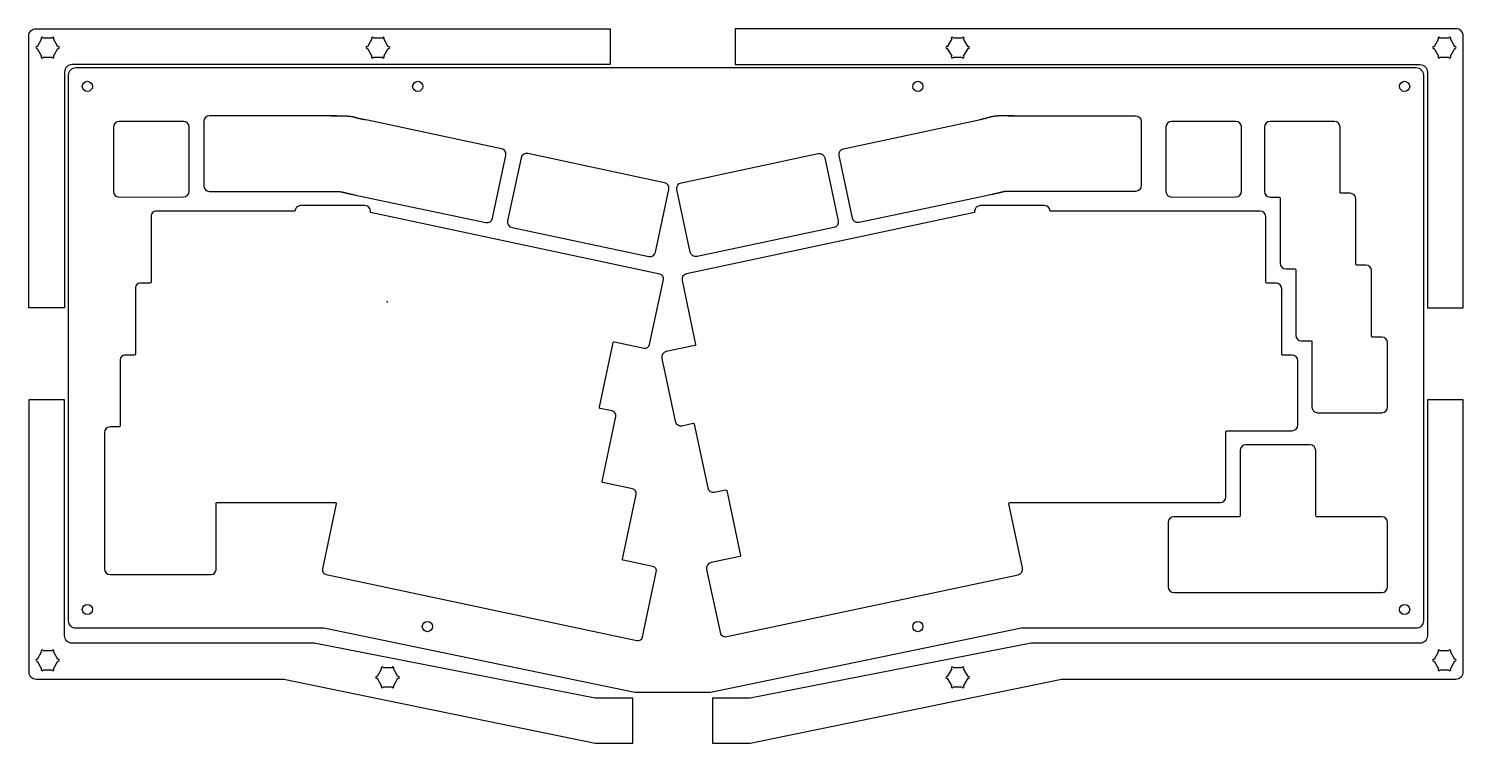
# Model space of a CAD drawing. Header units: centimetres. Extents: x -9.5 to 28.5, y -11.7 to 30.9.
# Drawn here: x -9.5 to 28.52, y -11.7 to 7.23 of the extents above; entities that cross this region are included whole.
import ezdxf

# ---------------------------------------------------------------- set-up
doc = ezdxf.new("R2010")
doc.units = ezdxf.units.CM
doc.header["$MEASUREMENT"] = 0
doc.layers.add('adelheid_hipro_layer_P2_ponoko v5_CASE_LAYER', color=7, linetype='Continuous')
doc.layers.add('adelheid_hipro_layer_P2_ponoko v5_holes', color=7, linetype='Continuous')

msp = doc.modelspace()

# ---------------------------------------------------------------- linework, layer by layer
at = {"layer": 'adelheid_hipro_layer_P2_ponoko v5_CASE_LAYER'}
for p, q in [((-9.299, 7.235), (5.91, 7.235)), ((5.91, 7.235), (5.91, 6.285)), ((28.32, 7.235), (9.221, 7.235)), ((9.221, 7.235), (9.221, 6.285)), ((-9.499, -0.163), (-9.499, 7.035)), ((-9.156, 6.964), (-9.276, 6.756)), ((-8.88, 6.985), (-9.119, 6.985)), ((-8.723, 6.756), (-8.843, 6.964)), ((-0.403, 6.964), (-0.522, 6.756)), ((-0.127, 6.985), (-0.365, 6.985)), ((0.03, 6.756), (-0.089, 6.964)), ((14.965, 6.964), (14.845, 6.756)), ((15.241, 6.985), (15.002, 6.985)), ((15.398, 6.756), (15.278, 6.964)), ((27.864, 6.964), (27.744, 6.756)), ((28.14, 6.985), (27.901, 6.985)), ((28.297, 6.756), (28.177, 6.964)), ((28.52, -0.163), (28.52, 7.035)), ((-9.276, 6.714), (-9.156, 6.506)), ((-9.119, 6.485), (-8.88, 6.485)), ((-8.843, 6.506), (-8.723, 6.714)), ((-0.522, 6.714), (-0.403, 6.506)), ((-0.365, 6.485), (-0.127, 6.485)), ((-0.089, 6.506), (0.03, 6.714)), ((14.845, 6.714), (14.965, 6.506)), ((15.002, 6.485), (15.241, 6.485)), ((15.278, 6.506), (15.398, 6.714)), ((27.744, 6.714), (27.864, 6.506)), ((27.901, 6.485), (28.14, 6.485)), ((28.177, 6.506), (28.297, 6.714)), ((-8.55, 6.085), (-8.55, -0.163)), ((5.91, 6.285), (-8.35, 6.285)), ((-8.244, 6.206), (27.265, 6.206)), ((9.221, 6.285), (27.371, 6.285)), ((27.571, 6.085), (27.571, -0.163)), ((-8.444, -8.452), (-8.444, 6.006)), ((27.465, 6.006), (27.465, -8.452)), ((-7.253, 4.63), (-7.253, 2.925)), ((-5.398, 4.78), (-7.103, 4.78)), ((-5.248, 2.93), (-5.248, 4.63)), ((-4.859, 4.778), (-4.859, 3.073)), ((-1.332, 4.928), (-4.709, 4.928)), ((-1.486, 4.928), (-1.178, 4.928)), ((-0.719, 4.853), (-0.562, 4.82)), ((3.034, 4.055), (-0.641, 4.836)), ((12.093, 4.055), (15.767, 4.836)), ((15.846, 4.853), (15.688, 4.82)), ((16.612, 4.928), (16.304, 4.928)), ((16.458, 4.928), (19.836, 4.928)), ((19.986, 4.778), (19.986, 3.073)), ((20.639, 4.63), (20.639, 2.925)), ((22.494, 4.78), (20.789, 4.78)), ((22.644, 2.93), (22.644, 4.63)), ((23.249, 4.63), (23.249, 2.925)), ((25.104, 4.78), (23.399, 4.78)), ((25.254, 2.9), (25.254, 4.63)), ((2.796, 2.215), (3.149, 3.878)), ((3.549, 3.81), (3.194, 2.142)), ((7.351, 3.155), (3.727, 3.926)), ((7.797, 3.155), (11.421, 3.926)), ((11.599, 3.81), (11.953, 2.142)), ((12.331, 2.215), (11.977, 3.878)), ((-7.103, 2.775), (-5.398, 2.78)), ((-4.709, 2.923), (-1.35, 2.923)), ((-1.4, 2.923), (-1.3, 2.923)), ((-1.017, 2.866), (-0.822, 2.825)), ((-0.919, 2.846), (2.618, 2.099)), ((7.113, 1.315), (7.466, 2.977)), ((8.035, 1.315), (7.681, 2.977)), ((16.045, 2.846), (12.508, 2.099)), ((16.143, 2.866), (15.948, 2.825)), ((16.526, 2.923), (16.426, 2.923)), ((19.836, 2.923), (16.476, 2.923)), ((20.789, 2.775), (22.494, 2.78)), ((23.399, 2.775), (23.641, 2.775)), ((23.666, 2.751), (23.666, 1.02)), ((25.521, 2.875), (25.279, 2.875)), ((25.671, 0.995), (25.671, 2.725)), ((-2.444, 2.399), (-6.129, 2.399)), ((-2.444, 2.399), (-2.444, 2.399)), ((-0.589, 2.549), (-2.294, 2.549)), ((-0.439, 2.363), (-0.439, 2.399)), ((7.225, 0.734), (-0.439, 2.363)), ((15.569, 2.363), (7.931, 0.74)), ((15.569, 2.399), (15.569, 2.363)), ((17.424, 2.549), (15.719, 2.549)), ((23.139, 2.399), (17.574, 2.399)), ((17.574, 2.399), (17.574, 2.399)), ((-6.254, 2.274), (-6.254, 0.519)), ((3.31, 1.964), (6.935, 1.199)), ((11.838, 1.964), (8.213, 1.199)), ((23.289, 0.519), (23.289, 2.249)), ((23.816, 0.87), (24.058, 0.87)), ((24.083, 0.846), (24.083, -0.885)), ((25.938, 0.97), (25.696, 0.97)), ((26.088, -0.91), (26.088, 0.82)), ((-6.278, 0.494), (-6.545, 0.494)), ((6.956, -1.131), (7.321, 0.586)), ((7.816, 0.562), (8.176, -1.131)), ((23.557, 0.494), (23.314, 0.494)), ((-6.67, 0.369), (-6.67, -1.386)), ((23.707, -1.387), (23.707, 0.344)), ((-8.55, -0.163), (-9.499, -0.163)), ((27.571, -0.163), (28.52, -0.163)), ((5.628, -2.796), (5.993, -1.079)), ((6.023, -1.06), (6.808, -1.227)), ((24.233, -1.035), (24.485, -1.035)), ((24.51, -1.06), (24.51, -2.79)), ((26.365, -0.935), (26.112, -0.935)), ((26.515, -2.79), (26.515, -1.085)), ((-6.695, -1.411), (-6.951, -1.411)), ((7.28, -1.5), (7.635, -3.168)), ((8.157, -1.16), (7.396, -1.322)), ((23.984, -1.411), (23.731, -1.411)), ((-7.076, -1.536), (-7.076, -3.291)), ((24.134, -3.266), (24.134, -1.561)), ((-8.55, -2.601), (-9.499, -2.601)), ((-9.499, -2.601), (-9.499, -9.799)), ((-8.55, -8.848), (-8.55, -2.601)), ((28.52, -2.6), (27.571, -2.6)), ((27.571, -2.6), (27.571, -8.848)), ((28.52, -9.798), (28.52, -2.6)), ((5.967, -2.893), (5.647, -2.826)), ((24.66, -2.94), (26.365, -2.94)), ((-7.101, -3.316), (-7.344, -3.316)), ((5.698, -4.758), (6.063, -3.042)), ((7.813, -3.283), (8.108, -3.22)), ((8.137, -3.239), (8.497, -4.932)), ((22.254, -3.416), (23.984, -3.416)), ((-7.494, -3.466), (-7.493, -7.076)), ((22.229, -5.171), (22.229, -3.441)), ((24.46, -3.792), (22.755, -3.792)), ((22.605, -3.942), (22.605, -5.673)), ((24.61, -5.673), (24.61, -3.942)), ((6.502, -4.955), (5.718, -4.788)), ((-4.51, -5.321), (-1.371, -5.321)), ((6.234, -6.82), (6.599, -5.103)), ((8.675, -5.047), (8.97, -4.985)), ((8.999, -5.004), (9.364, -6.721)), ((16.503, -5.321), (18.945, -5.321)), ((18.945, -5.321), (19.218, -5.321)), ((19.218, -5.321), (22.079, -5.321)), ((-4.535, -7.101), (-4.535, -5.346)), ((-1.347, -5.352), (-1.714, -7.078)), ((16.84, -7.054), (16.478, -5.352)), ((22.58, -5.697), (20.85, -5.697)), ((26.365, -5.697), (24.634, -5.697)), ((20.7, -5.847), (20.7, -7.552)), ((26.515, -7.552), (26.515, -5.847)), ((9.345, -6.75), (8.584, -6.912)), ((7.038, -7.016), (6.253, -6.849)), ((6.769, -8.881), (7.134, -7.165)), ((8.468, -7.09), (8.823, -8.758)), ((-7.343, -7.226), (-4.66, -7.226)), ((-1.617, -7.226), (6.621, -8.977)), ((9.001, -8.873), (16.725, -7.231)), ((20.85, -7.702), (26.365, -7.702)), ((-1.68, -8.652), (-8.244, -8.652)), ((6.566, -10.353), (-1.68, -8.652)), ((16.812, -8.652), (8.566, -10.353)), ((27.265, -8.652), (16.812, -8.652)), ((-1.936, -9.048), (-8.35, -9.048)), ((5.51, -10.5), (-1.936, -9.048)), ((17.068, -9.048), (9.621, -10.5)), ((27.371, -9.048), (17.068, -9.048)), ((-9.156, -9.27), (-9.276, -9.477)), ((-8.88, -9.249), (-9.119, -9.249)), ((-8.723, -9.477), (-8.843, -9.27)), ((27.864, -9.27), (27.744, -9.477)), ((28.14, -9.248), (27.901, -9.248)), ((28.297, -9.477), (28.177, -9.27)), ((-9.276, -9.52), (-9.156, -9.727)), ((-9.119, -9.749), (-8.88, -9.749)), ((-8.843, -9.727), (-8.723, -9.52)), ((-0.146, -9.724), (-0.266, -9.931)), ((0.13, -9.702), (-0.109, -9.702)), ((0.287, -9.931), (0.167, -9.724)), ((14.965, -9.724), (14.845, -9.931)), ((15.241, -9.702), (15.002, -9.702)), ((15.398, -9.931), (15.278, -9.724)), ((27.744, -9.52), (27.864, -9.727)), ((27.901, -9.748), (28.14, -9.748)), ((28.177, -9.727), (28.297, -9.52)), ((-9.299, -9.999), (-2.736, -9.999)), ((-2.736, -9.999), (5.51, -11.699)), ((-0.266, -9.974), (-0.146, -10.181)), ((-0.109, -10.202), (0.13, -10.202)), ((0.167, -10.181), (0.287, -9.974)), ((9.621, -11.699), (17.868, -9.998)), ((14.845, -9.974), (14.965, -10.181)), ((15.002, -10.202), (15.241, -10.202)), ((15.278, -10.181), (15.398, -9.974)), ((17.868, -9.998), (28.32, -9.998)), ((6.51, -10.5), (5.51, -10.5)), ((6.51, -11.699), (6.51, -10.5)), ((8.566, -10.353), (6.566, -10.353)), ((8.621, -10.5), (8.621, -11.699)), ((9.621, -10.5), (8.621, -10.5)), ((5.51, -11.699), (6.51, -11.699)), ((8.621, -11.699), (9.621, -11.699))]:
    msp.add_line(p, q, dxfattribs=at)
for points, degree in [([(-9.499, 7.035), (-9.499, 7.145), (-9.41, 7.235), (-9.299, 7.235)], 3), ([(28.52, 7.035), (28.52, 7.145), (28.431, 7.235), (28.32, 7.235)], 3), ([(-8.711, 6.76), (-8.715, 6.76), (-8.719, 6.758), (-8.723, 6.756)], 3), ([(0.043, 6.76), (0.038, 6.76), (0.034, 6.758), (0.03, 6.756)], 3), ([(15.41, 6.76), (15.406, 6.76), (15.402, 6.758), (15.398, 6.756)], 3), ([(28.309, 6.76), (28.305, 6.76), (28.301, 6.758), (28.297, 6.756)], 3), ([(-8.35, 6.285), (-8.46, 6.285), (-8.55, 6.195), (-8.55, 6.085)], 3), ([(-8.444, 6.006), (-8.444, 6.117), (-8.354, 6.206), (-8.244, 6.206)], 3), ([(27.265, 6.206), (27.375, 6.206), (27.465, 6.117), (27.465, 6.006)], 3), ([(27.371, 6.285), (27.481, 6.285), (27.571, 6.195), (27.571, 6.085)], 3), ([(-8.079, 5.706), (-8.079, 5.781), (-8.018, 5.841), (-7.944, 5.841)], 3), ([(-7.944, 5.571), (-8.018, 5.571), (-8.079, 5.632), (-8.079, 5.706)], 3), ([(-7.944, 5.841), (-7.87, 5.841), (-7.809, 5.781), (-7.809, 5.706)], 3), ([(-7.809, 5.706), (-7.809, 5.632), (-7.87, 5.571), (-7.944, 5.571)], 3), ([(0.675, 5.706), (0.675, 5.781), (0.735, 5.841), (0.81, 5.841)], 3), ([(0.81, 5.571), (0.735, 5.571), (0.675, 5.632), (0.675, 5.706)], 3), ([(0.81, 5.841), (0.884, 5.841), (0.945, 5.781), (0.945, 5.706)], 3), ([(0.945, 5.706), (0.945, 5.632), (0.884, 5.571), (0.81, 5.571)], 3), ([(13.931, 5.706), (13.931, 5.781), (13.992, 5.841), (14.066, 5.841)], 3), ([(14.066, 5.571), (13.992, 5.571), (13.931, 5.632), (13.931, 5.706)], 3), ([(14.066, 5.841), (14.14, 5.841), (14.201, 5.781), (14.201, 5.706)], 3), ([(14.201, 5.706), (14.201, 5.632), (14.14, 5.571), (14.066, 5.571)], 3), ([(26.83, 5.706), (26.83, 5.781), (26.891, 5.841), (26.965, 5.841)], 3), ([(26.965, 5.571), (26.891, 5.571), (26.83, 5.632), (26.83, 5.706)], 3), ([(26.965, 5.841), (27.039, 5.841), (27.1, 5.781), (27.1, 5.706)], 3), ([(27.1, 5.706), (27.1, 5.632), (27.039, 5.571), (26.965, 5.571)], 3), ([(-7.103, 4.78), (-7.186, 4.78), (-7.253, 4.713), (-7.253, 4.63)], 3), ([(-5.248, 4.63), (-5.248, 4.713), (-5.316, 4.78), (-5.398, 4.78)], 3), ([(-4.709, 4.928), (-4.792, 4.928), (-4.859, 4.861), (-4.859, 4.778)], 3), ([(-1.332, 4.928), (-1.272, 4.928), (-1.165, 4.927), (-1.041, 4.923), (-0.937, 4.912), (-0.857, 4.892), (-0.793, 4.872), (-0.726, 4.855), (-0.671, 4.843), (-0.641, 4.836)], 5), ([(16.458, 4.928), (16.399, 4.928), (16.291, 4.927), (16.167, 4.923), (16.063, 4.912), (15.983, 4.892), (15.919, 4.872), (15.853, 4.855), (15.797, 4.843), (15.767, 4.836)], 5), ([(19.836, 4.928), (19.919, 4.928), (19.986, 4.861), (19.986, 4.778)], 3), ([(20.789, 4.78), (20.706, 4.78), (20.639, 4.713), (20.639, 4.63)], 3), ([(22.644, 4.63), (22.644, 4.713), (22.576, 4.78), (22.494, 4.78)], 3), ([(23.399, 4.78), (23.316, 4.78), (23.249, 4.713), (23.249, 4.63)], 3), ([(25.254, 4.63), (25.254, 4.713), (25.186, 4.78), (25.104, 4.78)], 3), ([(3.149, 3.878), (3.167, 3.959), (3.115, 4.038), (3.034, 4.055)], 3), ([(3.727, 3.926), (3.646, 3.943), (3.566, 3.891), (3.549, 3.81)], 3), ([(11.421, 3.926), (11.502, 3.943), (11.582, 3.891), (11.599, 3.81)], 3), ([(11.977, 3.878), (11.96, 3.959), (12.012, 4.038), (12.093, 4.055)], 3), ([(-4.859, 3.073), (-4.859, 2.99), (-4.792, 2.923), (-4.709, 2.923)], 3), ([(7.466, 2.977), (7.483, 3.058), (7.432, 3.138), (7.351, 3.155)], 3), ([(7.681, 2.977), (7.664, 3.058), (7.716, 3.138), (7.797, 3.155)], 3), ([(19.986, 3.073), (19.986, 2.99), (19.919, 2.923), (19.836, 2.923)], 3), ([(-7.253, 2.925), (-7.253, 2.842), (-7.186, 2.775), (-7.103, 2.775)], 3), ([(-5.398, 2.78), (-5.316, 2.78), (-5.248, 2.847), (-5.248, 2.93)], 3), ([(-1.35, 2.923), (-1.33, 2.923), (-1.295, 2.923), (-1.253, 2.921), (-1.215, 2.915), (-1.168, 2.903), (-1.104, 2.887), (-1.026, 2.869), (-0.957, 2.854), (-0.919, 2.846)], 5), ([(16.476, 2.923), (16.457, 2.923), (16.421, 2.923), (16.379, 2.921), (16.341, 2.915), (16.294, 2.903), (16.23, 2.887), (16.152, 2.869), (16.084, 2.854), (16.045, 2.846)], 5), ([(20.639, 2.925), (20.639, 2.842), (20.706, 2.775), (20.789, 2.775)], 3), ([(22.494, 2.78), (22.576, 2.78), (22.644, 2.847), (22.644, 2.93)], 3), ([(23.249, 2.925), (23.249, 2.842), (23.316, 2.775), (23.399, 2.775)], 3), ([(23.641, 2.775), (23.655, 2.775), (23.666, 2.764), (23.666, 2.751)], 3), ([(25.279, 2.875), (25.265, 2.875), (25.254, 2.886), (25.254, 2.9)], 3), ([(25.671, 2.725), (25.671, 2.808), (25.603, 2.875), (25.521, 2.875)], 3), ([(-6.129, 2.399), (-6.198, 2.399), (-6.254, 2.343), (-6.254, 2.274)], 3), ([(-2.294, 2.549), (-2.377, 2.549), (-2.444, 2.482), (-2.444, 2.399)], 3), ([(-0.439, 2.399), (-0.439, 2.482), (-0.506, 2.549), (-0.589, 2.549)], 3), ([(15.719, 2.549), (15.636, 2.549), (15.569, 2.482), (15.569, 2.399)], 3), ([(17.574, 2.399), (17.574, 2.482), (17.507, 2.549), (17.424, 2.549)], 3), ([(23.289, 2.249), (23.289, 2.332), (23.222, 2.399), (23.139, 2.399)], 3), ([(2.618, 2.099), (2.699, 2.082), (2.779, 2.134), (2.796, 2.215)], 3), ([(3.194, 2.142), (3.177, 2.061), (3.229, 1.982), (3.31, 1.964)], 3), ([(11.953, 2.142), (11.97, 2.061), (11.919, 1.982), (11.838, 1.964)], 3), ([(12.508, 2.099), (12.427, 2.082), (12.348, 2.134), (12.331, 2.215)], 3), ([(6.935, 1.199), (7.016, 1.182), (7.096, 1.234), (7.113, 1.315)], 3), ([(8.213, 1.199), (8.132, 1.182), (8.052, 1.234), (8.035, 1.315)], 3), ([(23.666, 1.02), (23.666, 0.937), (23.733, 0.87), (23.816, 0.87)], 3), ([(24.058, 0.87), (24.072, 0.87), (24.083, 0.859), (24.083, 0.846)], 3), ([(25.696, 0.97), (25.682, 0.97), (25.671, 0.981), (25.671, 0.995)], 3), ([(26.088, 0.82), (26.088, 0.903), (26.021, 0.97), (25.938, 0.97)], 3), ([(-6.545, 0.494), (-6.614, 0.494), (-6.67, 0.438), (-6.67, 0.369)], 3), ([(-6.254, 0.519), (-6.254, 0.505), (-6.265, 0.494), (-6.278, 0.494)], 3), ([(7.321, 0.586), (7.335, 0.654), (7.292, 0.72), (7.225, 0.734)], 3), ([(7.931, 0.74), (7.85, 0.722), (7.799, 0.643), (7.816, 0.562)], 3), ([(23.314, 0.494), (23.301, 0.494), (23.289, 0.505), (23.289, 0.519)], 3), ([(23.707, 0.344), (23.707, 0.427), (23.639, 0.494), (23.557, 0.494)], 3), ([(5.993, -1.079), (5.996, -1.066), (6.009, -1.057), (6.023, -1.06)], 3), ([(6.808, -1.227), (6.875, -1.241), (6.942, -1.198), (6.956, -1.131)], 3), ([(8.176, -1.131), (8.178, -1.144), (8.17, -1.157), (8.157, -1.16)], 3), ([(24.083, -0.885), (24.083, -0.968), (24.15, -1.035), (24.233, -1.035)], 3), ([(24.485, -1.035), (24.499, -1.035), (24.51, -1.046), (24.51, -1.06)], 3), ([(26.112, -0.935), (26.099, -0.935), (26.088, -0.924), (26.088, -0.91)], 3), ([(26.515, -1.085), (26.515, -1.002), (26.448, -0.935), (26.365, -0.935)], 3), ([(-6.951, -1.411), (-7.02, -1.411), (-7.076, -1.467), (-7.076, -1.536)], 3), ([(-6.67, -1.386), (-6.67, -1.4), (-6.681, -1.411), (-6.695, -1.411)], 3), ([(7.396, -1.322), (7.315, -1.339), (7.263, -1.419), (7.28, -1.5)], 3), ([(23.731, -1.411), (23.718, -1.411), (23.707, -1.4), (23.707, -1.387)], 3), ([(24.134, -1.561), (24.134, -1.478), (24.066, -1.411), (23.984, -1.411)], 3), ([(5.647, -2.826), (5.634, -2.823), (5.625, -2.81), (5.628, -2.796)], 3), ([(6.063, -3.042), (6.077, -2.974), (6.034, -2.908), (5.967, -2.893)], 3), ([(24.51, -2.79), (24.51, -2.873), (24.577, -2.94), (24.66, -2.94)], 3), ([(26.365, -2.94), (26.448, -2.94), (26.515, -2.873), (26.515, -2.79)], 3), ([(-7.344, -3.316), (-7.427, -3.316), (-7.494, -3.383), (-7.494, -3.466)], 3), ([(-7.076, -3.291), (-7.076, -3.305), (-7.087, -3.316), (-7.101, -3.316)], 3), ([(7.635, -3.168), (7.652, -3.249), (7.732, -3.3), (7.813, -3.283)], 3), ([(8.108, -3.22), (8.121, -3.218), (8.134, -3.226), (8.137, -3.239)], 3), ([(22.229, -3.441), (22.229, -3.427), (22.24, -3.416), (22.254, -3.416)], 3), ([(23.984, -3.416), (24.066, -3.416), (24.134, -3.349), (24.134, -3.266)], 3), ([(22.755, -3.792), (22.672, -3.792), (22.605, -3.86), (22.605, -3.942)], 3), ([(24.61, -3.942), (24.61, -3.86), (24.543, -3.792), (24.46, -3.792)], 3), ([(5.718, -4.788), (5.704, -4.785), (5.695, -4.772), (5.698, -4.758)], 3), ([(8.497, -4.932), (8.514, -5.013), (8.594, -5.065), (8.675, -5.047)], 3), ([(-4.535, -5.346), (-4.535, -5.332), (-4.524, -5.321), (-4.51, -5.321)], 3), ([(-1.371, -5.321), (-1.355, -5.321), (-1.343, -5.336), (-1.347, -5.352)], 3), ([(6.599, -5.103), (6.613, -5.036), (6.57, -4.969), (6.502, -4.955)], 3), ([(8.97, -4.985), (8.983, -4.982), (8.996, -4.99), (8.999, -5.004)], 3), ([(16.478, -5.352), (16.475, -5.336), (16.487, -5.321), (16.503, -5.321)], 3), ([(22.079, -5.321), (22.161, -5.321), (22.229, -5.254), (22.229, -5.171)], 3), ([(20.85, -5.697), (20.767, -5.697), (20.7, -5.765), (20.7, -5.847)], 3), ([(22.605, -5.673), (22.605, -5.686), (22.594, -5.697), (22.58, -5.697)], 3), ([(24.634, -5.697), (24.621, -5.697), (24.61, -5.686), (24.61, -5.673)], 3), ([(26.515, -5.847), (26.515, -5.765), (26.448, -5.697), (26.365, -5.697)], 3), ([(6.253, -6.849), (6.239, -6.847), (6.231, -6.833), (6.234, -6.82)], 3), ([(9.364, -6.721), (9.367, -6.734), (9.358, -6.747), (9.345, -6.75)], 3), ([(-7.493, -7.076), (-7.493, -7.159), (-7.426, -7.226), (-7.343, -7.226)], 3), ([(-4.66, -7.226), (-4.591, -7.226), (-4.535, -7.17), (-4.535, -7.101)], 3), ([(-1.714, -7.078), (-1.728, -7.146), (-1.685, -7.212), (-1.617, -7.226)], 3), ([(7.134, -7.165), (7.149, -7.097), (7.105, -7.031), (7.038, -7.016)], 3), ([(8.584, -6.912), (8.503, -6.929), (8.451, -7.009), (8.468, -7.09)], 3), ([(16.725, -7.231), (16.806, -7.214), (16.857, -7.135), (16.84, -7.054)], 3), ([(20.7, -7.552), (20.7, -7.635), (20.767, -7.702), (20.85, -7.702)], 3), ([(26.365, -7.702), (26.448, -7.702), (26.515, -7.635), (26.515, -7.552)], 3), ([(-8.079, -8.152), (-8.079, -8.078), (-8.018, -8.017), (-7.944, -8.017)], 3), ([(-7.944, -8.287), (-8.018, -8.287), (-8.079, -8.227), (-8.079, -8.152)], 3), ([(-7.944, -8.017), (-7.87, -8.017), (-7.809, -8.078), (-7.809, -8.152)], 3), ([(-7.809, -8.152), (-7.809, -8.227), (-7.87, -8.287), (-7.944, -8.287)], 3), ([(26.83, -8.152), (26.83, -8.078), (26.891, -8.017), (26.965, -8.017)], 3), ([(26.965, -8.287), (26.891, -8.287), (26.83, -8.227), (26.83, -8.152)], 3), ([(26.965, -8.017), (27.039, -8.017), (27.1, -8.078), (27.1, -8.152)], 3), ([(27.1, -8.152), (27.1, -8.227), (27.039, -8.287), (26.965, -8.287)], 3), ([(-8.244, -8.652), (-8.354, -8.652), (-8.444, -8.563), (-8.444, -8.452)], 3), ([(0.931, -8.606), (0.931, -8.532), (0.992, -8.471), (1.066, -8.471)], 3), ([(1.066, -8.741), (0.992, -8.741), (0.931, -8.68), (0.931, -8.606)], 3), ([(1.066, -8.471), (1.14, -8.471), (1.201, -8.532), (1.201, -8.606)], 3), ([(1.201, -8.606), (1.201, -8.68), (1.14, -8.741), (1.066, -8.741)], 3), ([(13.931, -8.606), (13.931, -8.532), (13.992, -8.471), (14.066, -8.471)], 3), ([(14.066, -8.741), (13.992, -8.741), (13.931, -8.68), (13.931, -8.606)], 3), ([(14.066, -8.471), (14.14, -8.471), (14.201, -8.532), (14.201, -8.606)], 3), ([(14.201, -8.606), (14.201, -8.68), (14.14, -8.741), (14.066, -8.741)], 3), ([(27.465, -8.452), (27.465, -8.563), (27.375, -8.652), (27.265, -8.652)], 3), ([(-8.35, -9.048), (-8.46, -9.048), (-8.55, -8.959), (-8.55, -8.848)], 3), ([(6.621, -8.977), (6.689, -8.992), (6.755, -8.949), (6.769, -8.881)], 3), ([(8.823, -8.758), (8.84, -8.839), (8.92, -8.89), (9.001, -8.873)], 3), ([(27.571, -8.848), (27.571, -8.959), (27.481, -9.048), (27.371, -9.048)], 3), ([(-8.711, -9.474), (-8.715, -9.474), (-8.719, -9.475), (-8.723, -9.477)], 3), ([(28.309, -9.473), (28.305, -9.473), (28.301, -9.475), (28.297, -9.477)], 3), ([(-9.499, -9.799), (-9.5, -9.909), (-9.41, -9.999), (-9.299, -9.999)], 3), ([(28.32, -9.998), (28.431, -9.998), (28.52, -9.909), (28.52, -9.798)], 3), ([(0.299, -9.927), (0.294, -9.927), (0.29, -9.929), (0.287, -9.931)], 3), ([(15.41, -9.927), (15.406, -9.927), (15.402, -9.929), (15.398, -9.931)], 3)]:
    msp.add_open_spline(points, degree=degree, dxfattribs=at)
for points, knots in [([(-9.119, 6.985), (-9.119, 6.999), (-9.13, 7.01), (-9.158, 7.01), (-9.169, 6.999), (-9.169, 6.985), (-9.169, 6.976), (-9.164, 6.968), (-9.156, 6.964)], [6, 6, 6, 6, 7, 7, 8, 8, 8, 9, 9, 9, 9]), ([(-8.843, 6.964), (-8.835, 6.968), (-8.83, 6.976), (-8.83, 6.985), (-8.83, 6.999), (-8.841, 7.01), (-8.855, 7.01), (-8.869, 7.01), (-8.88, 6.999), (-8.88, 6.985)], [2, 2, 2, 2, 3, 3, 3, 4, 4, 4, 5, 5, 5, 5]), ([(-0.365, 6.985), (-0.365, 6.999), (-0.377, 7.01), (-0.404, 7.01), (-0.415, 6.999), (-0.415, 6.985), (-0.415, 6.976), (-0.41, 6.968), (-0.403, 6.964)], [6, 6, 6, 6, 7, 7, 8, 8, 8, 9, 9, 9, 9]), ([(-0.089, 6.964), (-0.082, 6.968), (-0.077, 6.976), (-0.077, 6.985), (-0.077, 6.999), (-0.088, 7.01), (-0.102, 7.01), (-0.115, 7.01), (-0.127, 6.999), (-0.127, 6.985)], [2, 2, 2, 2, 3, 3, 3, 4, 4, 4, 5, 5, 5, 5]), ([(15.002, 6.985), (15.002, 6.999), (14.991, 7.01), (14.963, 7.01), (14.952, 6.999), (14.952, 6.985), (14.952, 6.976), (14.957, 6.968), (14.965, 6.964)], [6, 6, 6, 6, 7, 7, 8, 8, 8, 9, 9, 9, 9]), ([(15.278, 6.964), (15.286, 6.968), (15.291, 6.976), (15.291, 6.985), (15.291, 6.999), (15.28, 7.01), (15.266, 7.01), (15.252, 7.01), (15.241, 6.999), (15.241, 6.985)], [2, 2, 2, 2, 3, 3, 3, 4, 4, 4, 5, 5, 5, 5]), ([(27.901, 6.985), (27.901, 6.999), (27.89, 7.01), (27.862, 7.01), (27.851, 6.999), (27.851, 6.985), (27.851, 6.976), (27.856, 6.968), (27.864, 6.964)], [6, 6, 6, 6, 7, 7, 8, 8, 8, 9, 9, 9, 9]), ([(28.177, 6.964), (28.185, 6.968), (28.19, 6.976), (28.19, 6.985), (28.19, 6.999), (28.179, 7.01), (28.165, 7.01), (28.151, 7.01), (28.14, 6.999), (28.14, 6.985)], [2, 2, 2, 2, 3, 3, 3, 4, 4, 4, 5, 5, 5, 5]), ([(-9.276, 6.756), (-9.28, 6.758), (-9.284, 6.76), (-9.288, 6.76), (-9.302, 6.76), (-9.313, 6.749), (-9.313, 6.735), (-9.313, 6.721), (-9.302, 6.71), (-9.288, 6.71), (-9.284, 6.71), (-9.28, 6.711), (-9.276, 6.714)], [10, 10, 10, 10, 11, 11, 11, 12, 12, 12, 13, 13, 13, 14, 14, 14, 14]), ([(-9.156, 6.506), (-9.164, 6.502), (-9.169, 6.494), (-9.169, 6.485), (-9.169, 6.471), (-9.158, 6.46), (-9.13, 6.46), (-9.119, 6.471), (-9.119, 6.485)], [15, 15, 15, 15, 16, 16, 16, 17, 17, 18, 18, 18, 18]), ([(-8.88, 6.485), (-8.88, 6.471), (-8.869, 6.46), (-8.855, 6.46), (-8.841, 6.46), (-8.83, 6.471), (-8.83, 6.485), (-8.83, 6.494), (-8.835, 6.502), (-8.843, 6.506)], [19, 19, 19, 19, 20, 20, 20, 21, 21, 21, 22, 22, 22, 22]), ([(-8.723, 6.714), (-8.719, 6.711), (-8.715, 6.71), (-8.711, 6.71), (-8.697, 6.71), (-8.686, 6.721), (-8.686, 6.735), (-8.686, 6.749), (-8.697, 6.76), (-8.711, 6.76)], [23, 23, 23, 23, 24, 24, 24, 25, 25, 25, 26, 26, 26, 26]), ([(-0.522, 6.756), (-0.526, 6.758), (-0.53, 6.76), (-0.535, 6.76), (-0.548, 6.76), (-0.56, 6.749), (-0.56, 6.735), (-0.56, 6.721), (-0.548, 6.71), (-0.535, 6.71), (-0.53, 6.71), (-0.526, 6.711), (-0.522, 6.714)], [10, 10, 10, 10, 11, 11, 11, 12, 12, 12, 13, 13, 13, 14, 14, 14, 14]), ([(-0.403, 6.506), (-0.41, 6.502), (-0.415, 6.494), (-0.415, 6.485), (-0.415, 6.471), (-0.404, 6.46), (-0.377, 6.46), (-0.365, 6.471), (-0.365, 6.485)], [15, 15, 15, 15, 16, 16, 16, 17, 17, 18, 18, 18, 18]), ([(-0.127, 6.485), (-0.127, 6.471), (-0.115, 6.46), (-0.102, 6.46), (-0.088, 6.46), (-0.077, 6.471), (-0.077, 6.485), (-0.077, 6.494), (-0.082, 6.502), (-0.089, 6.506)], [19, 19, 19, 19, 20, 20, 20, 21, 21, 21, 22, 22, 22, 22]), ([(0.03, 6.714), (0.034, 6.711), (0.038, 6.71), (0.043, 6.71), (0.056, 6.71), (0.068, 6.721), (0.068, 6.735), (0.068, 6.749), (0.056, 6.76), (0.043, 6.76)], [23, 23, 23, 23, 24, 24, 24, 25, 25, 25, 26, 26, 26, 26]), ([(14.845, 6.756), (14.841, 6.758), (14.837, 6.76), (14.833, 6.76), (14.819, 6.76), (14.808, 6.749), (14.808, 6.735), (14.808, 6.721), (14.819, 6.71), (14.833, 6.71), (14.837, 6.71), (14.841, 6.711), (14.845, 6.714)], [10, 10, 10, 10, 11, 11, 11, 12, 12, 12, 13, 13, 13, 14, 14, 14, 14]), ([(14.965, 6.506), (14.957, 6.502), (14.952, 6.494), (14.952, 6.485), (14.952, 6.471), (14.963, 6.46), (14.991, 6.46), (15.002, 6.471), (15.002, 6.485)], [15, 15, 15, 15, 16, 16, 16, 17, 17, 18, 18, 18, 18]), ([(15.241, 6.485), (15.241, 6.471), (15.252, 6.46), (15.266, 6.46), (15.28, 6.46), (15.291, 6.471), (15.291, 6.485), (15.291, 6.494), (15.286, 6.502), (15.278, 6.506)], [19, 19, 19, 19, 20, 20, 20, 21, 21, 21, 22, 22, 22, 22]), ([(15.398, 6.714), (15.402, 6.711), (15.406, 6.71), (15.41, 6.71), (15.424, 6.71), (15.435, 6.721), (15.435, 6.735), (15.435, 6.749), (15.424, 6.76), (15.41, 6.76)], [23, 23, 23, 23, 24, 24, 24, 25, 25, 25, 26, 26, 26, 26]), ([(27.744, 6.756), (27.74, 6.758), (27.736, 6.76), (27.732, 6.76), (27.718, 6.76), (27.707, 6.749), (27.707, 6.735), (27.707, 6.721), (27.718, 6.71), (27.732, 6.71), (27.736, 6.71), (27.74, 6.711), (27.744, 6.714)], [10, 10, 10, 10, 11, 11, 11, 12, 12, 12, 13, 13, 13, 14, 14, 14, 14]), ([(27.864, 6.506), (27.856, 6.502), (27.851, 6.494), (27.851, 6.485), (27.851, 6.471), (27.862, 6.46), (27.89, 6.46), (27.901, 6.471), (27.901, 6.485)], [15, 15, 15, 15, 16, 16, 16, 17, 17, 18, 18, 18, 18]), ([(28.14, 6.485), (28.14, 6.471), (28.151, 6.46), (28.165, 6.46), (28.179, 6.46), (28.19, 6.471), (28.19, 6.485), (28.19, 6.494), (28.185, 6.502), (28.177, 6.506)], [19, 19, 19, 19, 20, 20, 20, 21, 21, 21, 22, 22, 22, 22]), ([(28.297, 6.714), (28.301, 6.711), (28.305, 6.71), (28.309, 6.71), (28.323, 6.71), (28.334, 6.721), (28.334, 6.735), (28.334, 6.749), (28.323, 6.76), (28.309, 6.76)], [23, 23, 23, 23, 24, 24, 24, 25, 25, 25, 26, 26, 26, 26]), ([(-9.276, -9.477), (-9.28, -9.475), (-9.284, -9.474), (-9.288, -9.474), (-9.302, -9.474), (-9.313, -9.485), (-9.313, -9.499), (-9.313, -9.512), (-9.302, -9.524), (-9.288, -9.524), (-9.284, -9.524), (-9.28, -9.522), (-9.276, -9.52)], [10, 10, 10, 10, 11, 11, 11, 12, 12, 12, 13, 13, 13, 14, 14, 14, 14]), ([(-9.119, -9.249), (-9.119, -9.235), (-9.13, -9.224), (-9.158, -9.224), (-9.169, -9.235), (-9.169, -9.249), (-9.169, -9.258), (-9.164, -9.266), (-9.156, -9.27)], [6, 6, 6, 6, 7, 7, 8, 8, 8, 9, 9, 9, 9]), ([(-8.843, -9.27), (-8.835, -9.266), (-8.83, -9.258), (-8.83, -9.249), (-8.83, -9.235), (-8.841, -9.224), (-8.855, -9.224), (-8.869, -9.224), (-8.88, -9.235), (-8.88, -9.249)], [2, 2, 2, 2, 3, 3, 3, 4, 4, 4, 5, 5, 5, 5]), ([(-8.723, -9.52), (-8.719, -9.522), (-8.715, -9.524), (-8.711, -9.524), (-8.697, -9.524), (-8.686, -9.512), (-8.686, -9.499), (-8.686, -9.485), (-8.697, -9.474), (-8.711, -9.474)], [23, 23, 23, 23, 24, 24, 24, 25, 25, 25, 26, 26, 26, 26]), ([(27.744, -9.477), (27.74, -9.475), (27.736, -9.473), (27.732, -9.473), (27.718, -9.473), (27.707, -9.485), (27.707, -9.498), (27.707, -9.512), (27.718, -9.523), (27.732, -9.523), (27.736, -9.523), (27.74, -9.522), (27.744, -9.52)], [10, 10, 10, 10, 11, 11, 11, 12, 12, 12, 13, 13, 13, 14, 14, 14, 14]), ([(27.901, -9.248), (27.901, -9.235), (27.89, -9.223), (27.862, -9.223), (27.851, -9.235), (27.851, -9.248), (27.851, -9.258), (27.856, -9.265), (27.864, -9.27)], [6, 6, 6, 6, 7, 7, 8, 8, 8, 9, 9, 9, 9]), ([(28.177, -9.27), (28.185, -9.265), (28.19, -9.258), (28.19, -9.248), (28.19, -9.235), (28.179, -9.223), (28.165, -9.223), (28.151, -9.223), (28.14, -9.235), (28.14, -9.248)], [2, 2, 2, 2, 3, 3, 3, 4, 4, 4, 5, 5, 5, 5]), ([(28.297, -9.52), (28.301, -9.522), (28.305, -9.523), (28.309, -9.523), (28.323, -9.523), (28.334, -9.512), (28.334, -9.498), (28.334, -9.485), (28.323, -9.473), (28.309, -9.473)], [23, 23, 23, 23, 24, 24, 24, 25, 25, 25, 26, 26, 26, 26]), ([(-9.156, -9.727), (-9.164, -9.732), (-9.169, -9.739), (-9.169, -9.749), (-9.169, -9.762), (-9.158, -9.774), (-9.13, -9.774), (-9.119, -9.762), (-9.119, -9.749)], [15, 15, 15, 15, 16, 16, 16, 17, 17, 18, 18, 18, 18]), ([(-8.88, -9.749), (-8.88, -9.762), (-8.869, -9.774), (-8.855, -9.774), (-8.841, -9.774), (-8.83, -9.762), (-8.83, -9.749), (-8.83, -9.739), (-8.835, -9.732), (-8.843, -9.727)], [19, 19, 19, 19, 20, 20, 20, 21, 21, 21, 22, 22, 22, 22]), ([(-0.109, -9.702), (-0.109, -9.689), (-0.12, -9.677), (-0.148, -9.677), (-0.159, -9.689), (-0.159, -9.702), (-0.159, -9.712), (-0.154, -9.719), (-0.146, -9.724)], [6, 6, 6, 6, 7, 7, 8, 8, 8, 9, 9, 9, 9]), ([(0.167, -9.724), (0.174, -9.719), (0.18, -9.712), (0.18, -9.702), (0.18, -9.689), (0.168, -9.677), (0.155, -9.677), (0.141, -9.677), (0.13, -9.689), (0.13, -9.702)], [2, 2, 2, 2, 3, 3, 3, 4, 4, 4, 5, 5, 5, 5]), ([(15.002, -9.702), (15.002, -9.688), (14.991, -9.677), (14.963, -9.677), (14.952, -9.688), (14.952, -9.702), (14.952, -9.712), (14.957, -9.719), (14.965, -9.724)], [6, 6, 6, 6, 7, 7, 8, 8, 8, 9, 9, 9, 9]), ([(15.278, -9.724), (15.286, -9.719), (15.291, -9.712), (15.291, -9.702), (15.291, -9.688), (15.28, -9.677), (15.266, -9.677), (15.252, -9.677), (15.241, -9.688), (15.241, -9.702)], [2, 2, 2, 2, 3, 3, 3, 4, 4, 4, 5, 5, 5, 5]), ([(27.864, -9.727), (27.856, -9.731), (27.851, -9.739), (27.851, -9.748), (27.851, -9.762), (27.862, -9.773), (27.89, -9.773), (27.901, -9.762), (27.901, -9.748)], [15, 15, 15, 15, 16, 16, 16, 17, 17, 18, 18, 18, 18]), ([(28.14, -9.748), (28.14, -9.762), (28.151, -9.773), (28.165, -9.773), (28.179, -9.773), (28.19, -9.762), (28.19, -9.748), (28.19, -9.739), (28.185, -9.731), (28.177, -9.727)], [19, 19, 19, 19, 20, 20, 20, 21, 21, 21, 22, 22, 22, 22]), ([(-0.266, -9.931), (-0.27, -9.929), (-0.274, -9.927), (-0.278, -9.927), (-0.292, -9.927), (-0.303, -9.939), (-0.303, -9.952), (-0.303, -9.966), (-0.292, -9.977), (-0.278, -9.977), (-0.274, -9.977), (-0.27, -9.976), (-0.266, -9.974)], [10, 10, 10, 10, 11, 11, 11, 12, 12, 12, 13, 13, 13, 14, 14, 14, 14]), ([(-0.146, -10.181), (-0.154, -10.185), (-0.159, -10.193), (-0.159, -10.202), (-0.159, -10.216), (-0.148, -10.227), (-0.12, -10.227), (-0.109, -10.216), (-0.109, -10.202)], [15, 15, 15, 15, 16, 16, 16, 17, 17, 18, 18, 18, 18]), ([(0.13, -10.202), (0.13, -10.216), (0.141, -10.227), (0.155, -10.227), (0.168, -10.227), (0.18, -10.216), (0.18, -10.202), (0.18, -10.193), (0.174, -10.185), (0.167, -10.181)], [19, 19, 19, 19, 20, 20, 20, 21, 21, 21, 22, 22, 22, 22]), ([(0.287, -9.974), (0.29, -9.976), (0.294, -9.977), (0.299, -9.977), (0.313, -9.977), (0.324, -9.966), (0.324, -9.952), (0.324, -9.939), (0.313, -9.927), (0.299, -9.927)], [23, 23, 23, 23, 24, 24, 24, 25, 25, 25, 26, 26, 26, 26]), ([(14.845, -9.931), (14.841, -9.929), (14.837, -9.927), (14.833, -9.927), (14.819, -9.927), (14.808, -9.938), (14.808, -9.952), (14.808, -9.966), (14.819, -9.977), (14.833, -9.977), (14.837, -9.977), (14.841, -9.976), (14.845, -9.974)], [10, 10, 10, 10, 11, 11, 11, 12, 12, 12, 13, 13, 13, 14, 14, 14, 14]), ([(14.965, -10.181), (14.957, -10.185), (14.952, -10.193), (14.952, -10.202), (14.952, -10.216), (14.963, -10.227), (14.991, -10.227), (15.002, -10.216), (15.002, -10.202)], [15, 15, 15, 15, 16, 16, 16, 17, 17, 18, 18, 18, 18]), ([(15.241, -10.202), (15.241, -10.216), (15.252, -10.227), (15.266, -10.227), (15.28, -10.227), (15.291, -10.216), (15.291, -10.202), (15.291, -10.193), (15.286, -10.185), (15.278, -10.181)], [19, 19, 19, 19, 20, 20, 20, 21, 21, 21, 22, 22, 22, 22]), ([(15.398, -9.974), (15.402, -9.976), (15.406, -9.977), (15.41, -9.977), (15.424, -9.977), (15.435, -9.966), (15.435, -9.952), (15.435, -9.938), (15.424, -9.927), (15.41, -9.927)], [23, 23, 23, 23, 24, 24, 24, 25, 25, 25, 26, 26, 26, 26])]:
    msp.add_open_spline(points, degree=3, knots=knots, dxfattribs=at)
at = {"layer": 'adelheid_hipro_layer_P2_ponoko v5_holes'}
msp.add_point((0, 0), dxfattribs=at)

doc.saveas('drawing.dxf')
